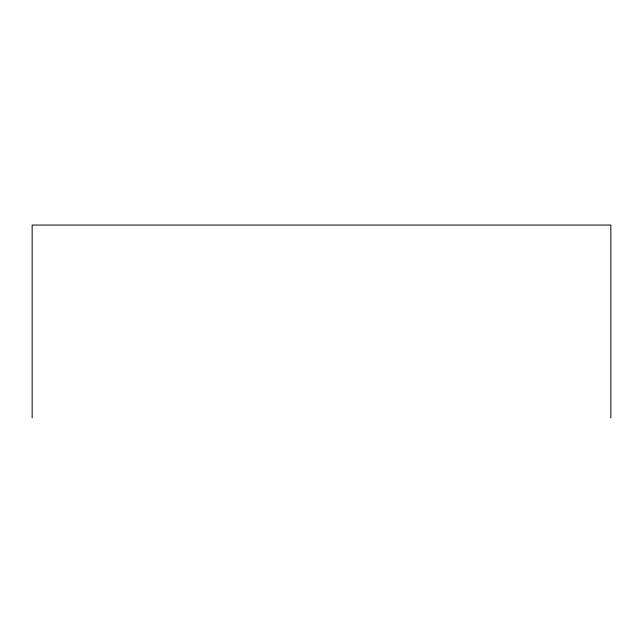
<?xml version="1.0" encoding="UTF-8"?>
<svg xmlns="http://www.w3.org/2000/svg" width="643" height="643" viewBox="0 0 643 643"><rect width="100%" height="100%" fill="white"/><g stroke="black" fill="none" stroke-linecap="round" stroke-linejoin="round"><path stroke-width="0.96" d="M610.85 417.95L610.85 225.05L32.15 225.05L32.15 417.95"/></g></svg>
